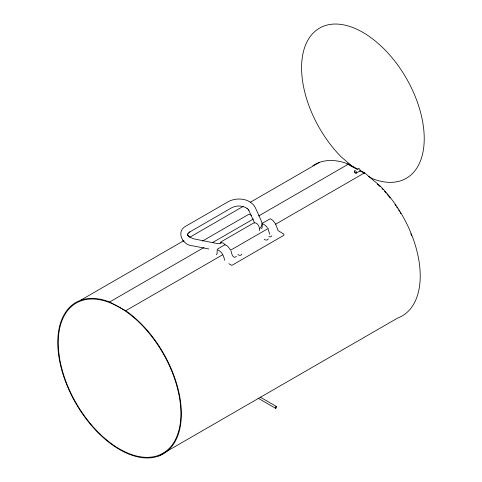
<?xml version="1.0" encoding="UTF-8"?>
<svg xmlns="http://www.w3.org/2000/svg" width="482" height="482" viewBox="0 0 482 482"><rect width="100%" height="100%" fill="white"/><g stroke="black" fill="none" stroke-linecap="round" stroke-linejoin="round"><path stroke-width="0.72" d="M187.625 234.252L188.119 235.806L187.823 235.385L189.215 236.879L188.872 236.614L193.481 238.807L217.255 243.549L219.882 243.47L221.66 242.82M271.794 235.867L270.643 236.879L268.805 236.644M358.072 168.947A1.488 0.862 60 0 1 359.09 168.634A1.488 0.862 60 0 1 360.108 170.122L360.006 170.983A1.488 0.862 60 0 1 359.837 171.14M187.522 234.806L187.715 233.728M241.844 254.147C241.355 255.677 238.747 255.659 237.897 254.448M268.245 238.903C267.757 240.434 265.148 240.422 264.299 239.205M187.618 234.282L189.269 232.276M236.427 256.436C233.101 259.744 231.505 253.466 231.119 251.14M220.123 243.127L220.858 241.934L253.743 222.949C257.647 221.841 260.039 227.275 259.533 230.547M216.394 254.755L217.039 253.845L217.28 249.212L224.726 244.838C227.275 244.97 229.022 247.917 230.414 249.815M261.485 228.721L262.13 227.811L262.371 223.178L270.348 218.738L272.764 220.364L275.511 223.781L278.138 230.649L283.844 234.101L283.904 235.27L232.222 265.172L231.523 265.227L228.86 263.702M259.406 228.908C261.648 227.136 262.618 223.877 261.443 221.226L255.243 207.465C250.279 198.289 236.939 197.03 228.384 201.603L186.148 225.992C175.291 231.33 182.774 245.754 192.981 245.856L208.833 249.013M188.896 232.511L189.89 231.878M189.547 232.101L231.788 207.712C236.861 205.199 242.488 205.465 247.29 208.459L246.965 208.212L248.863 210.176L248.561 209.748L254.448 222.72M80.44 300.352L183.925 240.602M189.788 237.222L243.157 206.41M250.315 202.277L319.301 162.446M202.398 241.084L248.772 214.315L249.477 214.261L251.532 215.43M109.607 302.003L125.73 310.733A87.399 50.459 60 0 1 172.689 445.314A87.399 50.459 60 0 1 68.498 388.884A87.399 50.459 60 0 1 109.607 302.003L203.976 247.513M212.435 242.633L253.442 218.961M258.647 215.954L348.468 164.097L358.042 169.284M125.73 310.733L222.708 254.743M230.517 250.236L268.263 228.444M275.427 224.311L364.591 172.827L380.298 186.16A87.399 50.459 60 0 1 397.548 318.102L158.686 456.008M263.13 223.961L265.51 225.516L267.347 227.751M218.039 249.995C222.015 251.664 223.859 256.255 224.654 260.268M221.557 242.82L223.329 242.994L225.1 244.862M357.524 169.55L348.468 164.657A86.724 50.068 60 0 0 346.974 164.103M364.464 173.297L360.042 170.911L356.355 173.038L354.481 172.026M368.302 176.358L372.863 178.822A86.724 50.068 60 0 0 416.358 99.364A86.724 50.068 60 0 0 316.385 30.215A86.724 50.068 60 0 0 341.274 156.975L353.643 167.453M360.144 170.417L364.591 172.827M260.262 397.156L276.493 406.525A0.994 0.572 -60 0 1 276.18 408.061A0.994 0.572 -60 0 1 275.318 407.567A0.994 0.572 -60 0 1 276.493 406.525M257.972 398.126L275.499 408.248M377.243 184.124L380.051 186.504M182.829 240.361L183.166 240.717M183.564 241.151L183.883 241.488M268.1 229.04L269.745 234.234M382.027 188.552A86.724 50.068 60 0 1 383.009 189.601M384.473 191.215A86.724 50.068 60 0 1 385.925 192.86M386.883 193.981A86.724 50.068 60 0 1 390.161 198.012M394.999 204.549A86.724 50.068 60 0 1 395.818 205.742M396.632 206.947A86.724 50.068 60 0 1 397.439 208.164M398.626 210.013A86.724 50.068 60 0 1 399.403 211.261M400.174 212.52A86.724 50.068 60 0 1 400.934 213.779M410.797 233.68A86.724 50.068 60 0 1 411.616 235.758M312.782 165.814A87.399 50.459 60 0 1 348.468 164.097M355.68 173.315A1.488 0.862 60 0 1 355.403 173.195M354.662 172.411A1.488 0.862 60 0 1 354.493 172.062L354.354 171.369A1.488 0.862 60 0 1 355.27 170.694A1.488 0.862 60 0 1 356.421 172.255L356.319 173.116A1.488 0.862 60 0 1 356.15 173.273M59.057 354.746A86.724 50.068 60 0 0 158.445 455.382A86.724 50.068 60 0 0 141.19 324.41A86.724 50.068 60 0 0 59.057 354.746"/></g></svg>
